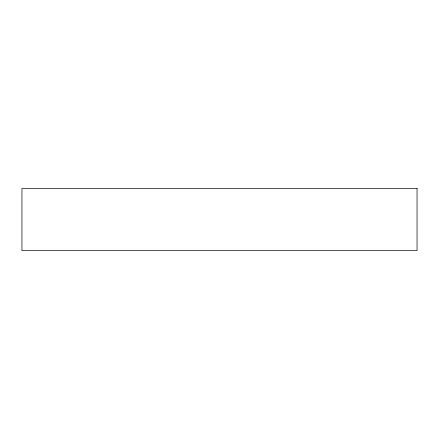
<?xml version="1.0" encoding="UTF-8"?>
<svg xmlns="http://www.w3.org/2000/svg" width="439" height="439" viewBox="0 0 439 439"><rect width="100%" height="100%" fill="white"/><g stroke="black" fill="none" stroke-linecap="round" stroke-linejoin="round"><path stroke-width="0.66" d="M417.05 188.391L21.95 188.391L21.95 250.609L417.05 250.609L417.05 188.391"/></g></svg>
